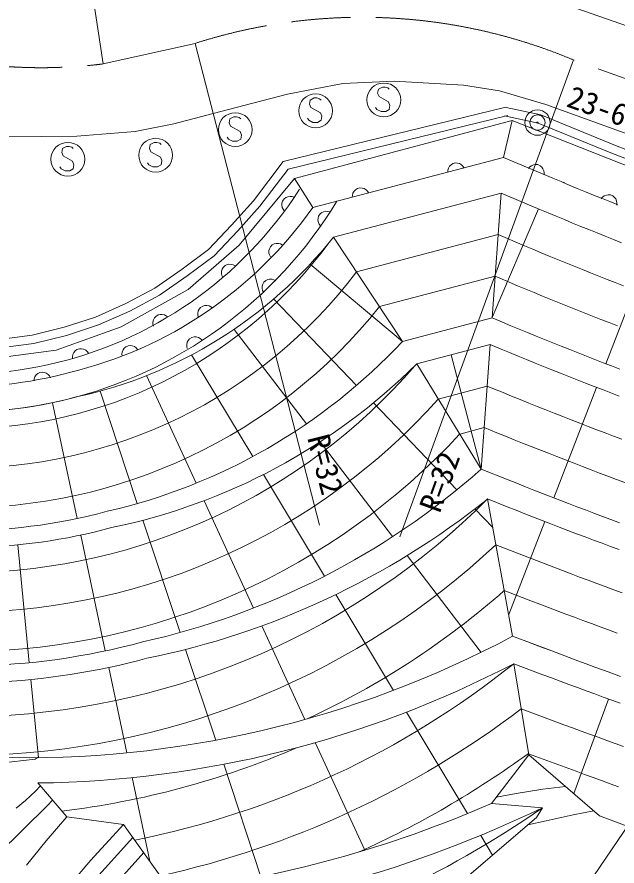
# Model space of a CAD drawing. Units: millimetres, scale not verified. Extents: x 40000 to 680000, y 20000 to 380000.
# Drawn here: x 103666 to 139117, y 270272 to 320451 of the extents above; entities that cross this region are included whole.
import ezdxf
from ezdxf.enums import TextEntityAlignment as Align

# ---------------------------------------------------------------- set-up
doc = ezdxf.new("R2010")
doc.units = ezdxf.units.MM
doc.header["$LTSCALE"] = 1000
doc.linetypes.add('CHAIN', pattern=[18.5, 12, -1.5, 3.5, -1.5])
for name, color, linetype, lineweight in [('M-BGD-EXST', 7, 'Continuous', 13), ('M-BGD-HTXT', 7, 'Continuous', 13), ('M-BMK', 2, 'CHAIN', 13), ('M-BMK-SRVR', 3, 'Continuous', 13), ('M-STR-HTXT', 7, 'Continuous', 13), ('M-STR-STRC', 7, 'Continuous', 13)]:
    doc.layers.add(name, color=color, linetype=linetype, lineweight=lineweight)
doc.styles.add('ＭＳ ゴシック', font='')
doc.styles.get('ＭＳ ゴシック').set_extended_font_data('MS Gothic')

msp = doc.modelspace()

# ---------------------------------------------------------------- linework, layer by layer
at = {"layer": 'M-BGD-EXST'}
for p, q in [((125016, 316189), (124976, 315949)), ((125256, 316309), (125016, 316189)), ((125416, 316309), (125256, 316309)), ((125576, 316269), (125416, 316309)), ((125656, 316189), (125576, 316269)), ((121229, 315663), (120989, 315543)), ((121389, 315663), (121229, 315663)), ((121549, 315623), (121389, 315663)), ((124976, 315949), (125056, 315749)), ((125056, 315749), (125616, 315429)), ((120989, 315543), (120949, 315303)), ((120949, 315303), (121029, 315103)), ((121629, 315543), (121549, 315623)), ((125616, 315429), (125696, 315229)), ((125696, 315229), (125656, 314989)), ((121029, 315103), (121589, 314783)), ((121589, 314783), (121669, 314583)), ((124936, 314989), (124856, 315109)), ((125176, 314869), (124936, 314989)), ((125456, 314869), (125176, 314869)), ((125656, 314989), (125456, 314869)), ((116243, 314434), (116203, 314194)), ((116203, 314194), (116283, 313994)), ((116483, 314554), (116243, 314434)), ((116643, 314554), (116483, 314554)), ((116803, 314514), (116643, 314554)), ((116883, 314434), (116803, 314514)), ((120909, 314343), (120829, 314463)), ((121149, 314223), (120909, 314343)), ((121429, 314223), (121149, 314223)), ((121629, 314343), (121429, 314223)), ((121669, 314583), (121629, 314343)), ((116283, 313994), (116843, 313674)), ((116843, 313674), (116923, 313474)), ((116163, 313234), (116083, 313354)), ((116403, 313114), (116163, 313234)), ((116883, 313234), (116683, 313114)), ((116923, 313474), (116883, 313234)), ((106354, 312680), (106314, 312440)), ((106594, 312800), (106354, 312680)), ((106754, 312800), (106594, 312800)), ((106914, 312760), (106754, 312800)), ((106994, 312680), (106914, 312760)), ((111538, 312919), (111498, 312679)), ((111498, 312679), (111578, 312479)), ((111778, 313039), (111538, 312919)), ((111938, 313039), (111778, 313039)), ((112098, 312999), (111938, 313039)), ((112178, 312919), (112098, 312999)), ((116683, 313114), (116403, 313114)), ((106314, 312440), (106394, 312240)), ((106394, 312240), (106954, 311920)), ((111578, 312479), (112138, 312159)), ((112138, 312159), (112218, 311959)), ((106954, 311920), (107034, 311720)), ((107034, 311720), (106994, 311480)), ((111458, 311719), (111378, 311839)), ((111698, 311599), (111458, 311719)), ((112178, 311719), (111978, 311599)), ((112218, 311959), (112178, 311719)), ((106274, 311480), (106194, 311600)), ((106514, 311360), (106274, 311480)), ((106794, 311360), (106514, 311360)), ((106994, 311480), (106794, 311360)), ((111978, 311599), (111698, 311599))]:
    msp.add_line(p, q, dxfattribs=at)
for centre in [(125336, 315549), (121309, 314903), (116563, 313794), (111858, 312279), (106674, 312040)]:
    msp.add_circle(centre, 1000, dxfattribs=at)
at = {"layer": 'M-BGD-HTXT'}
for p, q in [((140196, 319755), (127635, 324137)), ((122910, 316513), (125957, 316652)), ((125957, 316652), (130041, 316426)), ((119652, 315895), (122910, 316513)), ((130041, 316426), (132183, 316086)), ((116094, 314969), (119652, 315895)), ((132183, 316086), (134915, 315280)), ((134915, 315280), (147480, 310725)), ((112926, 314131), (116094, 314969)), ((119391, 311901), (132541, 315117)), ((119682, 311458), (132660, 314631)), ((134616, 314664), (132564, 315095)), ((139028, 312856), (134616, 314664)), ((110654, 313691), (112926, 314131)), ((132919, 314326), (120065, 310909)), ((132919, 314326), (132413, 312152)), ((134468, 314184), (132462, 314606)), ((148190, 308281), (132919, 314326)), ((138843, 312391), (134468, 314184)), ((107205, 313404), (110654, 313691)), ((103037, 313375), (107205, 313404)), ((146476, 309955), (139028, 312856)), ((132413, 312152), (121140, 309187)), ((132414, 312152), (135334, 310919)), ((146294, 309489), (138843, 312391)), ((117639, 309582), (119391, 311901)), ((129228, 311632), (129156, 311510)), ((129309, 311715), (129228, 311632)), ((129415, 311784), (129309, 311715)), ((129570, 311825), (129415, 311784)), ((129696, 311817), (129570, 311825)), ((129808, 311784), (129696, 311817)), ((129930, 311712), (129808, 311784)), ((130014, 311631), (129930, 311712)), ((130083, 311525), (130014, 311631)), ((134059, 311663), (133965, 311594)), ((134190, 311717), (134059, 311663)), ((134305, 311734), (134190, 311717)), ((134431, 311725), (134305, 311734)), ((134579, 311663), (134431, 311725)), ((134674, 311580), (134579, 311663)), ((118024, 309262), (119682, 311458)), ((129124, 311398), (129115, 311272)), ((129156, 311510), (129124, 311398)), ((133965, 311594), (133882, 311499)), ((134744, 311486), (134674, 311580)), ((134797, 311356), (134744, 311486)), ((134814, 311240), (134797, 311356)), ((134805, 311114), (134814, 311240)), ((120065, 310909), (116787, 306970)), ((120065, 310909), (121140, 309187)), ((135334, 310919), (135812, 310718)), ((135812, 310718), (136290, 310519)), ((135962, 310656), (135994, 310688)), ((123589, 310157), (123517, 310035)), ((123670, 310241), (123589, 310157)), ((123776, 310310), (123670, 310241)), ((123931, 310350), (123776, 310310)), ((124057, 310342), (123931, 310350)), ((124169, 310309), (124057, 310342)), ((124291, 310238), (124169, 310309)), ((124375, 310156), (124291, 310238)), ((124444, 310050), (124375, 310156)), ((136290, 310519), (136769, 310321)), ((136769, 310321), (137248, 310125)), ((137248, 310125), (137726, 309929)), ((119453, 309704), (119360, 309574)), ((119555, 309779), (119453, 309704)), ((119662, 309825), (119555, 309779)), ((119801, 309849), (119662, 309825)), ((119917, 309840), (119801, 309849)), ((120038, 309803), (119917, 309840)), ((132263, 310045), (122366, 307441)), ((123485, 309923), (123476, 309797)), ((123517, 310035), (123485, 309923)), ((132263, 310045), (131737, 302668)), ((134557, 309076), (132263, 310045)), ((137726, 309929), (138205, 309735)), ((138264, 309803), (138181, 309708)), ((138205, 309735), (138684, 309542)), ((138358, 309872), (138264, 309803)), ((138488, 309926), (138358, 309872)), ((138604, 309943), (138488, 309926)), ((138730, 309934), (138604, 309943)), ((138878, 309872), (138730, 309934)), ((138973, 309789), (138878, 309872)), ((139042, 309695), (138973, 309789)), ((139096, 309565), (139042, 309695)), ((116339, 308155), (117639, 309582)), ((116706, 307816), (118024, 309262)), ((119323, 309453), (119314, 309337)), ((119314, 309337), (119338, 309197)), ((119360, 309574), (119323, 309453)), ((119338, 309197), (119384, 309090)), ((134484, 309107), (131739, 302693)), ((138684, 309542), (139163, 309351)), ((139113, 309449), (139096, 309565)), ((139104, 309323), (139113, 309449)), ((119384, 309090), (119459, 308988)), ((121485, 308683), (121451, 308562)), ((121575, 308816), (121485, 308683)), ((121675, 308893), (121575, 308816)), ((121781, 308942), (121675, 308893)), ((121920, 308969), (121781, 308942)), ((122036, 308962), (121920, 308969)), ((122158, 308928), (122036, 308962)), ((135041, 308873), (134557, 309076)), ((135524, 308672), (135041, 308873)), ((136007, 308472), (135524, 308672)), ((114981, 306706), (116339, 308155)), ((121451, 308562), (121444, 308445)), ((121444, 308445), (121471, 308306)), ((121471, 308306), (121520, 308201)), ((121520, 308201), (121597, 308100)), ((136490, 308274), (136007, 308472)), ((136973, 308077), (136490, 308274)), ((115316, 306332), (116706, 307816)), ((137456, 307881), (136973, 308077)), ((137939, 307686), (137456, 307881)), ((138421, 307493), (137939, 307686)), ((126446, 301276), (122366, 307441)), ((132088, 307586), (123726, 305386)), ((132088, 307586), (133652, 306925)), ((138904, 307301), (138421, 307493)), ((139386, 307110), (138904, 307301)), ((113425, 305552), (114981, 306706)), ((116787, 306970), (113784, 304339)), ((118580, 306753), (118552, 306640)), ((118552, 306640), (118554, 306498)), ((118635, 306867), (118580, 306753)), ((118747, 306981), (118635, 306867)), ((118859, 307039), (118747, 306981)), ((118972, 307068), (118859, 307039)), ((119114, 307070), (118972, 307068)), ((119227, 307043), (119114, 307070)), ((119341, 306987), (119227, 307043)), ((133652, 306925), (134141, 306720)), ((134141, 306720), (134629, 306517)), ((113717, 305146), (115316, 306332)), ((118554, 306498), (118583, 306385)), ((118583, 306385), (118641, 306273)), ((134629, 306517), (135118, 306315)), ((135118, 306315), (135606, 306114)), ((135606, 306114), (136094, 305915)), ((140976, 306490), (138451, 299961)), ((115845, 305654), (115783, 305544)), ((115963, 305762), (115845, 305654)), ((116078, 305814), (115963, 305762)), ((116192, 305837), (116078, 305814)), ((116334, 305831), (116192, 305837)), ((116446, 305798), (116334, 305831)), ((116556, 305737), (116446, 305798)), ((120984, 305838), (126446, 301276)), ((136094, 305915), (136582, 305718)), ((136582, 305718), (137069, 305521)), ((111817, 304432), (113425, 305552)), ((112079, 304005), (113717, 305146)), ((115750, 305432), (115744, 305291)), ((115744, 305291), (115767, 305176)), ((115783, 305544), (115750, 305432)), ((115767, 305176), (115819, 305061)), ((131912, 305128), (125086, 303332)), ((131912, 305128), (132747, 304775)), ((137069, 305521), (137557, 305326)), ((137557, 305326), (138044, 305133)), ((138044, 305133), (138531, 304940)), ((118187, 304661), (118155, 304549)), ((118248, 304772), (118187, 304661)), ((118365, 304881), (118248, 304772)), ((118480, 304933), (118365, 304881)), ((118594, 304957), (118480, 304933)), ((118736, 304952), (118594, 304957)), ((118848, 304920), (118736, 304952)), ((118959, 304859), (118848, 304920)), ((132747, 304775), (133241, 304568)), ((138531, 304940), (139017, 304749)), ((139017, 304749), (139504, 304559)), ((113784, 304339), (109813, 302136)), ((110105, 303513), (111817, 304432)), ((118155, 304549), (118149, 304408)), ((118149, 304408), (118174, 304294)), ((118174, 304294), (118226, 304178)), ((133241, 304568), (133735, 304362)), ((133735, 304362), (134229, 304158)), ((134229, 304158), (134722, 303955)), ((110324, 303063), (112079, 304005)), ((123729, 298676), (118837, 303783)), ((134722, 303955), (135215, 303754)), ((135215, 303754), (135708, 303555)), ((108302, 302718), (110105, 303513)), ((114428, 303179), (114378, 303074)), ((114505, 303279), (114428, 303179)), ((114638, 303368), (114505, 303279)), ((114760, 303401), (114638, 303368)), ((114877, 303407), (114760, 303401)), ((115016, 303379), (114877, 303407)), ((115121, 303329), (115016, 303379)), ((115221, 303252), (115121, 303329)), ((135708, 303555), (136200, 303356)), ((136200, 303356), (136692, 303159)), ((136692, 303159), (137184, 302964)), ((106450, 302112), (108302, 302718)), ((108481, 302251), (110324, 303063)), ((111782, 302661), (111729, 302557)), ((111863, 302758), (111782, 302661)), ((111999, 302843), (111863, 302758)), ((112122, 302872), (111999, 302843)), ((112239, 302874), (112122, 302872)), ((112376, 302842), (112239, 302874)), ((112480, 302789), (112376, 302842)), ((112577, 302708), (112480, 302789)), ((114378, 303074), (114350, 302935)), ((114350, 302935), (114355, 302819)), ((114355, 302819), (114389, 302697)), ((131737, 302668), (126446, 301276)), ((131729, 302671), (131842, 302624)), ((131842, 302624), (132342, 302414)), ((137184, 302964), (137675, 302770)), ((137675, 302770), (138166, 302577)), ((104563, 301651), (106450, 302112)), ((109813, 302136), (105980, 300755)), ((106587, 301631), (108481, 302251)), ((111729, 302557), (111697, 302419)), ((111697, 302419), (111699, 302303)), ((111699, 302303), (111728, 302180)), ((132342, 302414), (132841, 302206)), ((132841, 302206), (133340, 302000)), ((138166, 302577), (138656, 302385)), ((138656, 302385), (139146, 302194)), ((102622, 301392), (104563, 301651)), ((104655, 301159), (106587, 301631)), ((116489, 301990), (120764, 296400)), ((133340, 302000), (133838, 301795)), ((133838, 301795), (134336, 301592)), ((134336, 301592), (134833, 301391)), ((102676, 300895), (104655, 301159)), ((113730, 301233), (113697, 301096)), ((113697, 301096), (113697, 300979)), ((113785, 301336), (113730, 301233)), ((113867, 301433), (113785, 301336)), ((114004, 301516), (113867, 301433)), ((114127, 301544), (114004, 301516)), ((114244, 301544), (114127, 301544)), ((114381, 301510), (114244, 301544)), ((114484, 301456), (114381, 301510)), ((114581, 301374), (114484, 301456)), ((131626, 301088), (127285, 299946)), ((131091, 293732), (131626, 301088)), ((131763, 301030), (131626, 301088)), ((134833, 301391), (135330, 301190)), ((135330, 301190), (135827, 300992)), ((105980, 300755), (101467, 300163)), ((107032, 300626), (106968, 300499)), ((107107, 300714), (107032, 300626)), ((107209, 300790), (107107, 300714)), ((107360, 300841), (107209, 300790)), ((107487, 300841), (107360, 300841)), ((107601, 300815), (107487, 300841)), ((107727, 300752), (107601, 300815)), ((107816, 300676), (107727, 300752)), ((107892, 300575), (107816, 300676)), ((109880, 300647), (109865, 300532)), ((109931, 300779), (109880, 300647)), ((109999, 300874), (109931, 300779)), ((110092, 300959), (109999, 300874)), ((110239, 301023), (110092, 300959)), ((110365, 301035), (110239, 301023)), ((110481, 301020), (110365, 301035)), ((110612, 300969), (110481, 301020)), ((110708, 300901), (110612, 300969)), ((110792, 300807), (110708, 300901)), ((113697, 300979), (113725, 300856)), ((132266, 300821), (131763, 301030)), ((132768, 300613), (132266, 300821)), ((133270, 300407), (132768, 300613)), ((135827, 300992), (136323, 300794)), ((136323, 300794), (136819, 300598)), ((136819, 300598), (137314, 300404)), ((106968, 300499), (106943, 300385)), ((106943, 300385), (106943, 300259)), ((109865, 300532), (109877, 300406)), ((117591, 294468), (113974, 300477)), ((129315, 300480), (131091, 293732)), ((133771, 300203), (133270, 300407)), ((134272, 300000), (133771, 300203)), ((137314, 300404), (137808, 300210)), ((137808, 300210), (138302, 300018)), ((131090, 293723), (127285, 299946)), ((134772, 299798), (134272, 300000)), ((135271, 299598), (134772, 299798)), ((135770, 299400), (135271, 299598)), ((138302, 300018), (138796, 299827)), ((138796, 299827), (139289, 299638)), ((104730, 299177), (104689, 299067)), ((104809, 299294), (104730, 299177)), ((104897, 299371), (104809, 299294)), ((105007, 299432), (104897, 299371)), ((105165, 299462), (105007, 299432)), ((105290, 299445), (105165, 299462)), ((105399, 299404), (105290, 299445)), ((105516, 299324), (105399, 299404)), ((105593, 299237), (105516, 299324)), ((105655, 299126), (105593, 299237)), ((111324, 299256), (114247, 292896)), ((136269, 299203), (135770, 299400)), ((136766, 299007), (136269, 299203)), ((104689, 299067), (104672, 298942)), ((131447, 298634), (128553, 297872)), ((131447, 298635), (131879, 298456)), ((137264, 298813), (136766, 299007)), ((137760, 298620), (137264, 298813)), ((138256, 298428), (137760, 298620)), ((110773, 291695), (108573, 298338)), ((131879, 298456), (132386, 298248)), ((132386, 298248), (132892, 298042)), ((137910, 298562), (135386, 292033)), ((138751, 298237), (138256, 298428)), ((139246, 298048), (138751, 298237)), ((105771, 297656), (107222, 290808)), ((129645, 292499), (124722, 297638)), ((132892, 298042), (133398, 297837)), ((133398, 297837), (133902, 297633)), ((133902, 297633), (134407, 297432)), ((134407, 297432), (134910, 297231)), ((134910, 297231), (135413, 297032)), ((135413, 297032), (135915, 296835)), ((135915, 296835), (136416, 296639)), ((136416, 296639), (136917, 296444)), ((131269, 296179), (129821, 295798)), ((131269, 296184), (132013, 295880)), ((136917, 296444), (137417, 296251)), ((137417, 296251), (137916, 296059)), ((137916, 296059), (138414, 295869)), ((132013, 295880), (132524, 295674)), ((132524, 295674), (133033, 295468)), ((138414, 295869), (138911, 295679)), ((138911, 295679), (139408, 295491)), ((121575, 295339), (125857, 289739)), ((133033, 295468), (133542, 295265)), ((133542, 295265), (134050, 295063)), ((134050, 295063), (134557, 294862)), ((134557, 294862), (135063, 294663)), ((135063, 294663), (135569, 294465)), ((135569, 294465), (136073, 294269)), ((136073, 294269), (136577, 294074)), ((136577, 294074), (137080, 293881)), ((131091, 293732), (132677, 293097)), ((137080, 293881), (137582, 293689)), ((137582, 293689), (138083, 293498)), ((121841, 287407), (118228, 293410)), ((132677, 293097), (133189, 292893)), ((138083, 293498), (138583, 293309)), ((138583, 293309), (139082, 293120)), ((139082, 293120), (139580, 292933)), ((133189, 292893), (133701, 292691)), ((133701, 292691), (134212, 292490)), ((134212, 292490), (134721, 292291)), ((134721, 292291), (135230, 292093)), ((135230, 292093), (135737, 291897)), ((114722, 291862), (117640, 285513)), ((132952, 283854), (131465, 291965)), ((131465, 291965), (132636, 291499)), ((135737, 291897), (136244, 291702)), ((136244, 291702), (136749, 291509)), ((130719, 291377), (131775, 290275)), ((132636, 291499), (133151, 291295)), ((133151, 291295), (133664, 291093)), ((133664, 291093), (134176, 290893)), ((136749, 291509), (137254, 291316)), ((137254, 291316), (137757, 291126)), ((137757, 291126), (138259, 290936)), ((113300, 284068), (111102, 290703)), ((134845, 290634), (132717, 285132)), ((134176, 290893), (134687, 290695)), ((134687, 290695), (135198, 290497)), ((138259, 290936), (138760, 290748)), ((138760, 290748), (139260, 290561)), ((135198, 290497), (135706, 290302)), ((135706, 290302), (136214, 290107)), ((136214, 290107), (136721, 289914)), ((108881, 282982), (107429, 289830)), ((136721, 289914), (137226, 289723)), ((137226, 289723), (137731, 289532)), ((104391, 282288), (103707, 289255)), ((131962, 289254), (133329, 288720)), ((137731, 289532), (138234, 289343)), ((138234, 289343), (138736, 289156)), ((138736, 289156), (139236, 288969)), ((126714, 288618), (131087, 282900)), ((133329, 288720), (133844, 288519)), ((133844, 288519), (134358, 288321)), ((134358, 288321), (134871, 288123)), ((134871, 288123), (135382, 287928)), ((135382, 287928), (135892, 287733)), ((135892, 287733), (136401, 287540)), ((136401, 287540), (136909, 287349)), ((136909, 287349), (137415, 287159)), ((137415, 287159), (137920, 286970)), ((132457, 286555), (133519, 286144)), ((137920, 286970), (138423, 286782)), ((138423, 286782), (138926, 286596)), ((138926, 286596), (139426, 286411)), ((125906, 280653), (122500, 286311)), ((133519, 286144), (134035, 285945)), ((134035, 285945), (134550, 285748)), ((134550, 285748), (135064, 285552)), ((135064, 285552), (135576, 285358)), ((135576, 285358), (136087, 285166)), ((136087, 285166), (136596, 284974)), ((136596, 284974), (137104, 284784)), ((137104, 284784), (137610, 284596)), ((137610, 284596), (138115, 284408)), ((118124, 284461), (120667, 278929)), ((138115, 284408), (138619, 284222)), ((138619, 284222), (139121, 284037)), ((135264, 282981), (132952, 283854)), ((115407, 277705), (113629, 283071)), ((134235, 283371), (134026, 283450)), ((134750, 283175), (134235, 283371)), ((135264, 282981), (134750, 283175)), ((135777, 282789), (135264, 282981)), ((136288, 282598), (135777, 282789)), ((136797, 282408), (136288, 282598)), ((133016, 282226), (134736, 281577)), ((133905, 276850), (133016, 282226)), ((137304, 282220), (136797, 282408)), ((137811, 282032), (137304, 282220)), ((138315, 281847), (137811, 282032)), ((109088, 282004), (110157, 276961)), ((134736, 281577), (135250, 281384)), ((138818, 281662), (138315, 281847)), ((139319, 281479), (138818, 281662)), ((104942, 276675), (104488, 281293)), ((135250, 281384), (135763, 281192)), ((135763, 281192), (136274, 281002)), ((136274, 281002), (136783, 280813)), ((136783, 280813), (137291, 280625)), ((137291, 280625), (137797, 280439)), ((138609, 280141), (136564, 274553)), ((137797, 280439), (138301, 280254)), ((138301, 280254), (138804, 280070)), ((138804, 280070), (139305, 279887)), ((133457, 279559), (135973, 278625)), ((130290, 273369), (126680, 279367)), ((135973, 278625), (136483, 278436)), ((136483, 278436), (136992, 278249)), ((136992, 278249), (137498, 278063)), ((137498, 278063), (138003, 277878)), ((121293, 277566), (124217, 271205)), ((138003, 277878), (138506, 277695)), ((138506, 277695), (139007, 277513)), ((139007, 277513), (139506, 277332)), ((102673, 276354), (104738, 276593)), ((104925, 276698), (104738, 276593)), ((131704, 273967), (133905, 276850)), ((133897, 276900), (136695, 275873)), ((138080, 273244), (133905, 276850)), ((118079, 269638), (115878, 276282)), ((110467, 275494), (111513, 270562)), ((136695, 275873), (137202, 275687)), ((137202, 275687), (137707, 275503)), ((137707, 275503), (138210, 275320)), ((104769, 274697), (105052, 275001)), ((104899, 275180), (106611, 273173)), ((138210, 275320), (138711, 275138)), ((138711, 275138), (139210, 274958)), ((104176, 274136), (104769, 274697)), ((133161, 274564), (131992, 274344)), ((134741, 274811), (133161, 274564)), ((136072, 274978), (134741, 274811)), ((103626, 273683), (104176, 274136)), ((105476, 273856), (105773, 274156)), ((102379, 270805), (105476, 273856)), ((134707, 273715), (131704, 273967)), ((134351, 273136), (134707, 273715)), ((136522, 273297), (137750, 273529)), ((105393, 271751), (106611, 273172)), ((106611, 273173), (109968, 272716)), ((128819, 268396), (134351, 273136)), ((134935, 272949), (136522, 273297)), ((161363, 264395), (138080, 273244)), ((108036, 270611), (109968, 272716)), ((109968, 272716), (112808, 268756)), ((133841, 272699), (134935, 272949)), ((131765, 270920), (131064, 272084)), ((104220, 270316), (105393, 271751)), ((107781, 268933), (110516, 271951)), ((111154, 271061), (108040, 267600)), ((106712, 269091), (108036, 270611))]:
    msp.add_line(p, q, dxfattribs=at)
for centre, radius, start, end in [((100392, 323042), 23700, 237.3674, 327.3957), ((100392, 323042), 25950, 238.1973, 328.7018), ((101005, 323404), 24649, 283.5377, 324.7729), ((100391, 323042), 26927, 271.8212, 323.7322), ((101526, 324017), 26629, 282.2307, 321.5029), ((100391, 323042), 29262, 269.1712, 322.8877), ((100391, 323042), 31596, 269.1712, 321.4038), ((101242, 324895), 34541, 282.9698, 316.8593), ((100391, 323042), 35437, 270.7916, 319.0732), ((101965, 325488), 35965, 281.6947, 314.7483), ((100391, 323042), 24450, 267.3488, 285.1351), ((100391, 323042), 25950, 267.3488, 285.1351), ((100391, 323042), 37770, 270.7916, 318.2103), ((100391, 323042), 40104, 270.7916, 317.2085), ((101251, 327484), 45057, 282.6045, 311.4713), ((100391, 323042), 43948, 272.4882, 314.9963), ((101920, 328900), 47301, 281.493, 308.655), ((100391, 323042), 32950, 269.1711, 285.1351), ((100391, 323042), 33950, 270.7916, 285.1351), ((100391, 323042), 46242, 272.4882, 313.0566), ((100391, 323042), 48575, 294.8682, 311.3089), ((104216, 337744), 61073, 268.3013, 298.06776), ((100391, 323042), 40950, 270.7916, 285.1351), ((100391, 323042), 41950, 272.4882, 285.1351), ((104174, 337696), 62520, 270.66434, 297.47259), ((100391, 323042), 52252, 281.2928, 308.6357), ((100391, 323042), 54627, 282.4156, 307.2502), ((100391, 323042), 49877, 276.822, 293.3829), ((100391, 323042), 57002, 294.3311, 305.9956), ((103980, 337488), 70789, 275.606, 295.72568), ((104010, 337521), 69326, 277.29141, 293.54584), ((100391, 323042), 60090, 284.70592, 304.82536)]:
    msp.add_arc(centre, radius, start, end, dxfattribs=at)
at = {"layer": 'M-BMK'}
for p, q in [((108757, 317677), (114197, 318892)), ((218829, 288022), (136541, 317914))]:
    msp.add_line(p, q, dxfattribs=at)
for centre, radius, start, end in [((124046, 288187), 32246, 67.202, 107.7833), ((105098, 347525), 30072, 249.4983, 276.989)]:
    msp.add_arc(centre, radius, start, end, dxfattribs=at)
at = {"layer": 'M-BMK-SRVR'}
for radius in [750, 450, 30]:
    msp.add_circle((134419, 314208), radius, dxfattribs=at)
at = {"layer": 'M-STR-HTXT'}
for p, q in [((108757, 317677), (105402, 340138)), ((114197, 318892), (121532, 290411)), ((136541, 317914), (126276, 289724))]:
    msp.add_line(p, q, dxfattribs=at)
at = {"layer": 'M-STR-STRC'}
msp.add_line((126909, 253703), (160173, 302789), dxfattribs=at)

# ---------------------------------------------------------------- texts
at = {"layer": 'M-BMK-SRVR', "style": 'ＭＳ ゴシック'}
msp.add_text('23-68-0-1', height=1320, rotation=340, dxfattribs=at).set_placement((135929, 314814), align=Align.BOTTOM_LEFT)
at = {"layer": 'M-STR-HTXT', "style": 'ＭＳ ゴシック'}
for rotation, p in [(284.3, (120425, 295486)), (70, (129013, 290937))]:
    msp.add_text('R=32', height=1320, rotation=rotation, dxfattribs=at).set_placement(p, align=Align.BOTTOM_LEFT)

doc.saveas('drawing.dxf')
